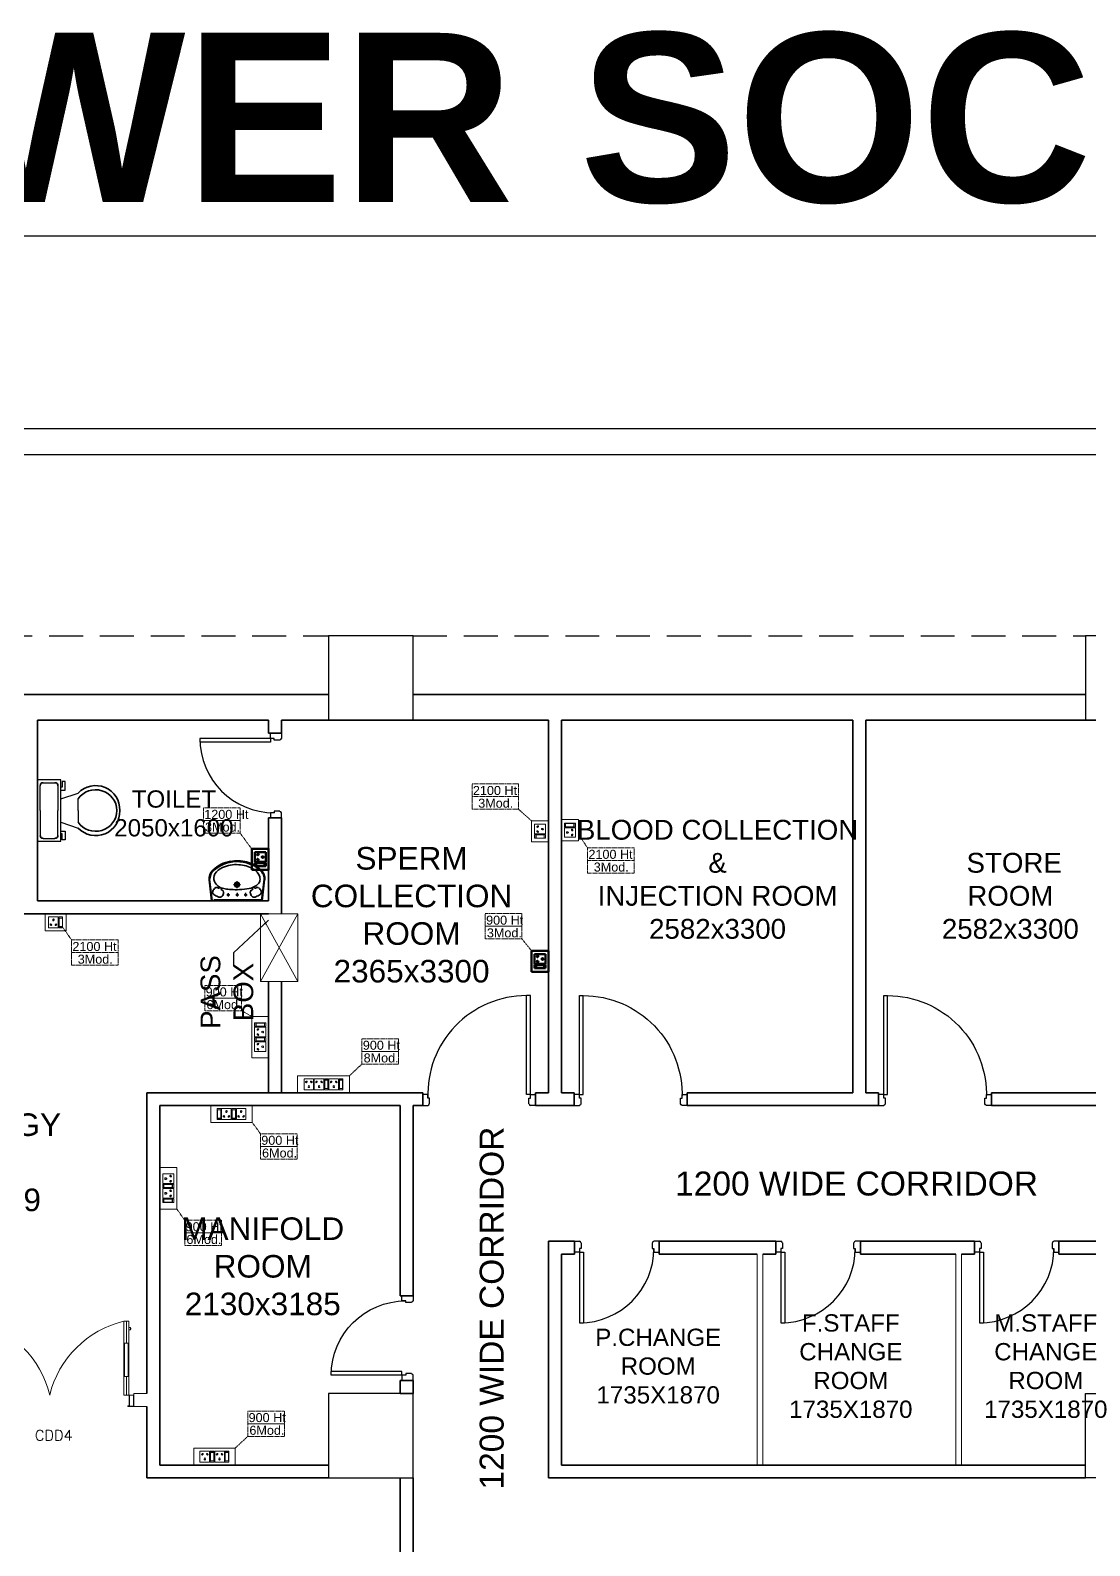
# Model space of a CAD drawing. Extents: x 3550807 to 4078732, y -628171 to -515859.
# Drawn here: x 3670375 to 3679765, y -529289 to -515859 of the extents above; entities that cross this region are included whole.
import ezdxf
from ezdxf.enums import TextEntityAlignment as Align

# ---------------------------------------------------------------- set-up
doc = ezdxf.new("R2010")
doc.units = 0
doc.header["$LTSCALE"] = 6
doc.header["$MEASUREMENT"] = 0
for name, pattern in [('1', [0]), ('DASHED2', [0.375, 0.25, -0.125]), ('HIDDEN', [0.375, 0.25, -0.125])]:
    doc.linetypes.add(name, pattern=pattern)
doc.layers.get('0').update_dxf_attribs({"linetype": 'CONTINUOUS'})
for name, color, linetype, lineweight in [('1200 Door', 144, 'CONTINUOUS', 5), ('Double Leaf Door', 4, 'CONTINUOUS', 18), ('ELE-1 NO 6-16A RAW POWER SOCKET', 1, 'CONTINUOUS', 0), ('ELE-2NOS OF 6-16 RAW POWER SOCKET', 1, 'CONTINUOUS', 20), ('ELE-3NOS 6-16A POWER SOCKET', 5, 'CONTINUOUS', 25), ('P-Wall', 36, 'CONTINUOUS', 35), ('WALL', 10, 'CONTINUOUS', 35), ('WIN', 151, 'CONTINUOUS', 9)]:
    doc.layers.add(name, color=color, linetype=linetype, lineweight=lineweight)
doc.layers.add('CFT_LOOPING', color=7, linetype='1', lineweight=0, true_color=0xd6d600)
for name, color, linetype in [('Chajja', 7, 'CONTINUOUS'), ('COL', 5, 'CONTINUOUS'), ('DIM', 7, 'CONTINUOUS'), ('DOOR', 44, 'CONTINUOUS'), ('TEXT', 5, 'CONTINUOUS'), ('TITLE', 7, 'CONTINUOUS')]:
    doc.layers.add(name, color=color, linetype=linetype)
doc.layers.add('ELE-6A AC SOCKET', color=7, linetype='CONTINUOUS', true_color=0x00ceb6)
doc.styles.add('ARIAL', font='arial.ttf')
doc.styles.add('ROMANS', font='romans.shx')
doc.styles.get("Standard").update_dxf_attribs({"font": 'SIMPLEX'})
doc.dimstyles.new('TEXT', dxfattribs={"dimscale": 0, "dimtxt": 500, "dimasz": 100, "dimexe": 75, "dimexo": 100, "dimgap": 50, "dimtad": 0, "dimdec": 0, "dimzin": 0, "dimdsep": 46, "dimtxsty": 'ARIAL', "dimblk": 'OBLIQUE', "dimcen": 0.09, "dimdle": 100, "dimclrd": 256, "dimclre": 256, "dimclrt": 6, "dimadec": 0, "dimazin": 0, "dimtfac": 1, "dimtdec": 0, "dimtofl": 0, "dimtmove": 2, "dimatfit": 3, "dimfxl": 0, "dimfrac": 2, "dimtolj": 1, "dimtzin": 0, "dimarcsym": 0})

# ---------------------------------------------------------------- blocks, each defined once
blk = doc.blocks.new('A$C19B8274B')
at = {"layer": 'DOOR', "color": 8}
for p, q in [((-45, 925), (-80, 925)), ((-80, 50), (-80, 925)), ((-45, 50), (-45, 925)), ((-45, 50), (-80, 50)), ((-955, -50), (-955, -47.5)), ((-940, -35), (-942.5, -35)), ((-60, -35), (-57.5, -35)), ((-45, -50), (-45, -47.5))]:
    blk.add_line(p, q, dxfattribs=at)
for points in [[(-940, 15), (-955, 15), (-955, 50), (-1000, 50), (-1000, -50), (-955, -50)], [(-940, -35), (-940, 15)], [(-60, 15), (-45, 15), (-45, 50), (0, 50), (0, -50), (-45, -50)], [(-60, -35), (-60, 15)]]:
    blk.add_lwpolyline(points, dxfattribs=at)
for centre, radius, start, end in [((-80, 50), 875, 90, 182.29244), ((-955, -35), 12.5, 270, 0), ((-45, -35), 12.5, 180, 270)]:
    blk.add_arc(centre, radius, start, end, dxfattribs=at)
blk = doc.blocks.new('750')
at = {"layer": 'DOOR', "color": 8}
for p, q in [((-50, 705), (-47.5, 705)), ((-35, 690), (-35, 692.5)), ((-50, 45), (-47.5, 45)), ((-35, 60), (-35, 57.5)), ((50, 45), (50, 80)), ((50, 80), (675, 80)), ((50, 45), (675, 45)), ((675, 45), (675, 80))]:
    blk.add_line(p, q, dxfattribs=at)
for points in [[(15, 690), (15, 705), (50, 705), (50, 750), (-50, 750), (-50, 705)], [(-35, 690), (15, 690)], [(15, 60), (15, 45), (50, 45), (50, 0), (-50, 0), (-50, 45)], [(-35, 60), (15, 60)]]:
    blk.add_lwpolyline(points, dxfattribs=at)
for centre, radius, start, end in [((-35, 705), 12.5, 180, 270), ((15, 45), 660, 0, 90), ((-35, 45), 12.5, 90, 180)]:
    blk.add_arc(centre, radius, start, end, dxfattribs=at)
blk = doc.blocks.new('_Oblique')
at = {"color": 0, "linetype": 'ByBlock', "lineweight": -2}
blk.add_line((-0.5, -0.5), (0.5, 0.5), dxfattribs=at)
blk = doc.blocks.new('1500x2100x100 DD')
at = {"layer": 'Double Leaf Door'}
for points in [[(49, 264), (54, 264), (54, 560), (49, 560)], [(93, 560), (88, 560), (88, 264), (93, 264)], [(1407, 560), (1412, 560), (1412, 264), (1407, 264)], [(1451, 264), (1446, 264), (1446, 560), (1451, 560)]]:
    blk.add_hatch(color=6, dxfattribs=at).paths.add_polyline_path(points)
at = {"layer": 'Double Leaf Door', "color": 8}
for p, q in [((35, 697), (35, 679)), ((49, 699), (37, 699)), ((37, 677), (49, 677)), ((49, 100), (49, 754)), ((49, 754), (93, 754)), ((49, 699), (49, 677)), ((71, 560), (71, 754)), ((93, 754), (93, 100)), ((1451, 754), (1407, 754)), ((1407, 754), (1407, 100)), ((1429, 560), (1429, 754)), ((1451, 100), (1451, 754)), ((1451, 699), (1463, 699)), ((1451, 699), (1451, 677)), ((1463, 677), (1451, 677)), ((1465, 697), (1465, 679)), ((71, 100), (71, 264)), ((1429, 100), (1429, 264)), ((5, 100), (5, 0)), ((45, 100), (5, 100)), ((5, 0), (45, 0)), ((7, 98), (7, 2)), ((43, 98), (7, 98)), ((7, 2), (45, 2)), ((43, 3), (43, 98)), ((55, 3), (43, 3)), ((45, 5), (45, 100)), ((57, 5), (45, 5)), ((45, 2), (55, 2)), ((45, 0), (57, 0)), ((93, 100), (49, 100)), ((55, 2), (55, 3)), ((57, 0), (57, 5)), ((1407, 100), (1451, 100)), ((1443, 0), (1443, 5)), ((1443, 5), (1455, 5)), ((1455, 0), (1443, 0)), ((1445, 2), (1445, 3)), ((1445, 3), (1457, 3)), ((1455, 2), (1445, 2)), ((1455, 5), (1455, 100)), ((1455, 100), (1495, 100)), ((1493, 2), (1455, 2)), ((1495, 0), (1455, 0)), ((1457, 3), (1457, 98)), ((1457, 98), (1493, 98)), ((1493, 98), (1493, 2)), ((1495, 100), (1495, 0))]:
    blk.add_line(p, q, dxfattribs=at)
at = {"layer": 'Double Leaf Door', "color": 6}
for p, q in [((93, 560), (49, 560)), ((49, 560), (49, 264)), ((54, 264), (54, 560)), ((88, 264), (88, 560)), ((93, 264), (93, 560)), ((1407, 264), (1407, 560)), ((1407, 560), (1451, 560)), ((1412, 264), (1412, 560)), ((1446, 264), (1446, 560)), ((1451, 560), (1451, 264)), ((49, 264), (93, 264)), ((1451, 264), (1407, 264))]:
    blk.add_line(p, q, dxfattribs=at)
at = {"layer": 'Double Leaf Door', "color": 6, "ltscale": 100}
for p, q in [((88, 560), (88, 264)), ((1412, 560), (1412, 264))]:
    blk.add_line(p, q, dxfattribs=at)
at = {"layer": 'Double Leaf Door', "color": 6}
for points in [[(49, 560), (49, 264), (54, 264), (54, 560), (49, 560)], [(93, 560), (93, 264), (88, 264), (88, 560), (93, 560)], [(1407, 560), (1407, 264), (1412, 264), (1412, 560), (1407, 560)], [(1451, 560), (1451, 264), (1446, 264), (1446, 560), (1451, 560)]]:
    blk.add_lwpolyline(points, dxfattribs=at)
at = {"layer": 'Double Leaf Door', "ltscale": 5000}
for points in [[(49, 560), (49, 264), (54, 264), (54, 560), (49, 560)], [(1451, 560), (1451, 264), (1446, 264), (1446, 560), (1451, 560)]]:
    blk.add_lwpolyline(points, dxfattribs=at)
at = {"layer": 'Double Leaf Door', "color": 8}
for centre, radius, start, end in [((35, 688), 3.72, 90, 270), ((37, 697), 1.98, 90, 180), ((37, 679), 1.98, 180, 270), ((-111, -108), 886, 13.5745, 76.6836), ((1611, -108), 886, 103.3164, 166.4255), ((1463, 697), 1.98, 0, 90), ((1463, 679), 1.98, 270, 0), ((1465, 688), 3.72, 270, 90)]:
    blk.add_arc(centre, radius, start, end, dxfattribs=at)
blk = doc.blocks.new('rhej')
at = {"color": 8, "lineweight": 25}
for p, q in [((310, 279), (310, -264)), ((517, 279), (310, 279)), ((517, 8), (517, 279)), ((310, 111), (155, 163)), ((272, 189), (272, 266)), ((272, 266), (298, 266)), ((310, 189), (272, 189)), ((298, 266), (298, 215)), ((298, 215), (310, 215)), ((336, 228), (336, 8)), ((466, 254), (362, 254)), ((491, 8), (491, 228)), ((155, 8), (155, 111)), ((155, 8), (155, -96)), ((336, -212), (336, 8)), ((491, 8), (491, -212)), ((517, -264), (517, 8)), ((310, -96), (155, -147)), ((272, -173), (272, -251)), ((310, -173), (272, -173)), ((272, -251), (298, -251)), ((298, -251), (298, -199)), ((298, -199), (310, -199)), ((310, -264), (517, -264)), ((466, -238), (362, -238))]:
    blk.add_line(p, q, dxfattribs=at)
at = {"color": 8, "extrusion": (0, 0, -1)}
for centre, major_axis, start_param, end_param in [((0, 16), (151, -151), 2.319632, 4.738539), ((1, 2), (-134, -134), 0.814663, 3.31238), ((359, 231), (-16.2, -16.2), 0.643501, 2.498091), ((469, 231), (16.2, -16.2), 3.785094, 5.639684), ((0, 0), (-151, -151), 4.686239, 7.105146), ((1, 13), (-134, -134), 4.541602, 7.039318), ((359, -215), (-16.2, -16.2), -0.927295, 0.927295), ((469, -215), (16.2, -16.2), 5.35589, 7.21048)]:
    blk.add_ellipse(centre, major_axis=major_axis, ratio=1, start_param=start_param, end_param=end_param, dxfattribs=at)
blk = doc.blocks.new('u46')
at = {"color": 8, "lineweight": 25}
for p, q in [((-10, 228), (175, 249)), ((-10, 220), (181, 242)), ((-1, -209), (1, 209)), ((57, 81), (29, 81)), ((62, 2), (29, 2)), ((44, 93), (44, 67)), ((44, 14), (44, -13)), ((163, 3), (102, 3)), ((133, -27), (133, 33)), ((62, -73), (29, -73)), ((44, -61), (44, -87)), ((-10, -216), (181, -238)), ((-10, -224), (175, -245))]:
    blk.add_line(p, q, dxfattribs=at)
at = {"color": 8, "extrusion": (0, 0, -1)}
for centre, major_axis, start_param, end_param in [((56, 154), (0, 34), 4.33982, 5.202657), ((65, 170), (0.3, 49.2), 3.359735, 4.09512), ((145, 128), (1, 126), -1.238036, -0.892193), ((66, 199), (0, 20.7), -1.101507, 0.481509), ((57, 163), (-0.3, 56.9), 0.324902, 0.965135), ((104, 118), (-0.2, 26.8), -1.278641, -0.487266), ((96, 136), (0, 7.39), -0.727724, 1.373337), ((208, 103), (0, 110), -1.431017, -0.436146), ((110, 167), (-6.08, 6.08), 4.867594, 6.265028), ((110, 165), (5.47, 5.47), 2.097053, 3.541809), ((90, 185), (0, 17.9), 0.880684, 2.260744), ((190, 138), (0, 70.9), -0.405199, 0.56573), ((188, 150), (0, 99.5), -0.132539, 0.848731), ((186, 148), (0.1, 94.4), -0.049658, 0.838116), ((154, 79), (0, 140), 0.557563, 1.193786), ((57, 20), (0, 275), 0.806541, 1.180915), ((50, 14), (0, 294), 0.809856, 1.41441), ((44, 81), (0.02, 6.43), 3.139035, 9.42222), ((44, 2), (0.08, 6.43), 3.12883, 9.412015), ((62, 153), (0, 31.9), 2.620328, 3.422401), ((820, -1), (0, 732), -1.56667, -1.474079), ((888, 37), (1, 801), 4.558159, 4.668067), ((387, 48), (0, 296), -1.495794, -1.328336), ((133, 3), (0, 21.6), 3.141254, 9.424439), ((133, 3), (-0.1, 15.5), 3.145308, 9.428493), ((133, 3), (0, 10.9), 3.142047372431534, 9.42523267961112), ((13, 7), (0, 298), 1.141495, 1.637774), ((35, 3), (0, 303), 1.155365, 1.952189), ((72, -2), (0, 274), 1.346594, 1.865175), ((65, -164), (0.1, 49.2), -0.960797, -0.225412), ((44, -73), (0.02, 6.43), 3.139035, 9.42222), ((62, -147), (-0.1, 31.9), -0.276767, 0.525307), ((104, -111), (0.2, 26.8), 3.628858, 4.420234), ((97, -128), (-0.03, 8.55), 1.455188, 3.796569), ((263, -74), (0, 167), 4.181112, 4.641559), ((56, -13), (0, 287), 1.808981, 2.322804), ((62, -11), (0, 247), 1.579809, 2.112792), ((124, -52), (0, 200), 1.868215, 2.281789), ((56, -148), (0, 34), 4.222121, 5.084958), ((145, -122), (0, 126), 4.027191, 4.373034), ((66, -193), (0, 20.7), 2.661884, 4.2449), ((57, -157), (0.3, 56.9), 2.176458, 2.816691), ((110, -161), (-6.08, 6.08), 4.730546, 6.12798), ((111, -159), (6.17, 6.17), 4.354779, 6.027124), ((90, -178), (0, 17.9), 0.880848, 2.260908), ((193, -126), (0, 80.1), 3.554495, 4.299548), ((181, -107), (0, 94.7), 2.890537, 3.362984), ((185, -162), (-0.1, 83.2), 2.850118, 3.264751), ((188, -160), (0, 78.1), 2.562376, 3.231693), ((163, -80), (0, 126), 2.054055, 2.802751), ((187, -138), (0, 106), 2.310552, 2.942572), ((172, -117), (0, 123), 2.127435, 2.640092)]:
    blk.add_ellipse(centre, major_axis=major_axis, ratio=1, start_param=start_param, end_param=end_param, dxfattribs=at)
blk = doc.blocks.new('6-16A RAW POWER SOCKET 3M')
at = {"layer": 'ELE-1 NO 6-16A RAW POWER SOCKET', "lineweight": 50}
for p, q in [((0, 57.9), (72.3, 57.9)), ((0, 57.9), (72.3, 57.9)), ((0, 32.7), (0, 57.9)), ((0, 57.9), (0, 32.7)), ((72.3, 32.7), (0, 32.7)), ((0, 28.5), (0, -34.8)), ((72.3, 28.5), (0, 28.5)), ((7.9, 55.8), (64.4, 55.8)), ((7.9, 34.8), (7.9, 55.8)), ((64.4, 34.8), (7.9, 34.8)), ((61.9, 55.8), (61.9, 34.8)), ((64.4, 55.8), (64.4, 34.8)), ((72.3, 57.9), (72.3, 32.7)), ((72.3, -34.8), (72.3, 28.5)), ((0, -34.8), (72.3, -34.8))]:
    blk.add_line(p, q, dxfattribs=at)
blk.add_lwpolyline([(92, 82.1), (92, -57.5), (-19.7, -57.5), (-19.7, 82.1)], close=True, dxfattribs=at)
for centre, radius, start, end in [((18.3, -3.1), 4.93, 37.15837, 322.84163), ((23.3, -3.1), 3.14, 251.40312, 108.59688), ((50.3, 14.9), 4.24, 357.48997, 264.73109), ((53.2, 11.6), 3.43, 194.90486, 67.31619), ((50.3, -21.2), 4.24, 95.26891, 2.51003), ((53.2, -17.8), 3.43, 292.68381, 165.09514)]:
    blk.add_arc(centre, radius, start, end, dxfattribs=at)
blk = doc.blocks.new('RTUH 6U')
at = {"layer": 'ELE-2NOS OF 6-16 RAW POWER SOCKET', "color": 30, "ltscale": 300}
for p, q in [((-312, -26), (-227, -26)), ((-312, -124), (-312, -26)), ((-227, -124), (-312, -124)), ((-227, -26), (-227, -124)), ((-187, -26), (-221, -26)), ((-221, -26), (-221, -124)), ((-187, -124), (-221, -124)), ((-221, -124), (-187, -124)), ((-190, -37), (-218, -37)), ((-218, -37), (-218, -113)), ((-190, -40), (-218, -40)), ((-218, -113), (-190, -113)), ((-190, -113), (-190, -37)), ((-187, -124), (-187, -26)), ((-187, -124), (-187, -26)), ((-181, -124), (-181, -26)), ((-181, -26), (-96, -26)), ((-96, -124), (-181, -124)), ((-96, -26), (-96, -124)), ((-57, -26), (-91, -26)), ((-91, -26), (-91, -124)), ((-57, -124), (-91, -124)), ((-91, -124), (-57, -124)), ((-60, -37), (-88, -37)), ((-88, -37), (-88, -113)), ((-60, -40), (-88, -40)), ((-88, -113), (-60, -113)), ((-60, -113), (-60, -37)), ((-57, -124), (-57, -26)), ((-57, -124), (-57, -26))]:
    blk.add_line(p, q, dxfattribs=at)
blk.add_lwpolyline([(0, 0), (-368, 0), (-368, -150), (0, -150)], close=True, dxfattribs=at)
for centre, radius, start, end in [((-293, -56), 5.7, 87.49, 354.7311), ((-289, -52), 4.6, 284.9049, 157.3162), ((-269, -99), 6.62, 127.1584, 52.8416), ((-269, -92), 4.22, 341.4031, 198.5969), ((-249, -52), 4.6, 22.6838, 255.0951), ((-245, -56), 5.7, 185.2689, 92.51), ((-163, -56), 5.7, 87.49, 354.7311), ((-159, -52), 4.6, 284.9049, 157.3162), ((-139, -99), 6.62, 127.1584, 52.8416), ((-139, -92), 4.22, 341.4031, 198.5969), ((-119, -52), 4.6, 22.6838, 255.0951), ((-115, -56), 5.7, 185.2689, 92.51)]:
    blk.add_arc(centre, radius, start, end, dxfattribs=at)
blk = doc.blocks.new('4SWUEH')
at = {"layer": 'ELE-1 NO 6-16A RAW POWER SOCKET', "color": 30, "lineweight": 50}
for p, q in [((-155, -26), (-121, -26)), ((-155, -124), (-155, -26)), ((-155, -124), (-155, -26)), ((-155, -124), (-121, -124)), ((-121, -124), (-155, -124)), ((-152, -37), (-124, -37)), ((-152, -113), (-152, -37)), ((-152, -40), (-124, -40)), ((-124, -113), (-152, -113)), ((-124, -37), (-124, -113)), ((-121, -26), (-121, -124)), ((-116, -26), (-116, -124)), ((-31, -26), (-116, -26)), ((-116, -124), (-31, -124)), ((-31, -124), (-31, -26))]:
    blk.add_line(p, q, dxfattribs=at)
blk.add_lwpolyline([(-187, 0), (0, 0), (0, -150), (-187, -150)], close=True, dxfattribs=at)
for centre, radius, start, end in [((-97, -56), 5.7, 87.49, 354.7311), ((-93, -52), 4.6, 284.9049, 157.3162), ((-73, -99), 6.62, 127.1584, 52.8416), ((-73, -92), 4.22, 341.4031, 198.5969), ((-53, -52), 4.6, 22.6838, 255.0951), ((-49, -56), 5.7, 185.2689, 92.51)]:
    blk.add_arc(centre, radius, start, end, dxfattribs=at)
blk = doc.blocks.new('543WYH')
at = {"layer": 'ELE-2NOS OF 6-16 RAW POWER SOCKET', "color": 30, "linetype": 'ByBlock'}
for p, q in [((-124, -57), (-124, -91)), ((-26, -57), (-124, -57)), ((-26, -57), (-124, -57)), ((-124, -91), (-26, -91)), ((-124, -96), (-26, -96)), ((-124, -181), (-124, -96)), ((-113, -60), (-113, -88)), ((-37, -60), (-113, -60)), ((-113, -88), (-37, -88)), ((-110, -60), (-110, -88)), ((-37, -88), (-37, -60)), ((-26, -57), (-26, -91)), ((-26, -91), (-26, -57)), ((-26, -96), (-26, -181)), ((-26, -181), (-124, -181)), ((-124, -187), (-124, -221)), ((-26, -187), (-124, -187)), ((-26, -187), (-124, -187)), ((-124, -221), (-26, -221)), ((-124, -312), (-124, -227)), ((-124, -227), (-26, -227)), ((-113, -190), (-113, -218)), ((-37, -190), (-113, -190)), ((-113, -218), (-37, -218)), ((-110, -190), (-110, -218)), ((-37, -218), (-37, -190)), ((-26, -187), (-26, -221)), ((-26, -221), (-26, -187)), ((-26, -227), (-26, -312)), ((-26, -312), (-124, -312)), ((-124, -402), (-124, -317)), ((-124, -317), (-26, -317)), ((-26, -402), (-124, -402)), ((-26, -317), (-26, -402))]:
    blk.add_line(p, q, dxfattribs=at)
blk.add_lwpolyline([(-150, 0), (-150, -459), (0, -459), (0, 0)], close=True, dxfattribs=at)
for centre, radius, start, end in [((-98, -119), 4.6, 112.6838, 345.0951), ((-94, -115), 5.7, 275.2689, 182.51), ((-51, -139), 6.62, 217.1584, 142.8416), ((-98, -159), 4.6, 14.9049, 247.3162), ((-98, -249), 4.6, 112.6838, 345.0951), ((-94, -163), 5.7, 177.49, 84.7311), ((-94, -245), 5.7, 275.2689, 182.51), ((-58, -139), 4.22, 71.4031, 288.5969), ((-58, -269), 4.22, 71.4031, 288.5969), ((-51, -269), 6.62, 217.1584, 142.8416), ((-98, -289), 4.6, 14.9049, 247.3162), ((-98, -340), 4.6, 112.6838, 345.0951), ((-98, -379), 4.6, 14.9049, 247.3162), ((-94, -293), 5.7, 177.49, 84.7311), ((-94, -335), 5.7, 275.2689, 182.51), ((-94, -384), 5.7, 177.49, 84.7311), ((-58, -360), 4.22, 71.4031, 288.5969), ((-51, -360), 6.62, 217.1584, 142.8416)]:
    blk.add_arc(centre, radius, start, end, dxfattribs=at)
blk = doc.blocks.new('EQ2WE')
at = {"layer": 'ELE-6A AC SOCKET', "lineweight": 0}
for p, q in [((-99, 170), (-215, 170)), ((-215, 170), (-215, 36)), ((-215, 36), (-99, 36)), ((-99, 36), (-99, 170)), ((-91, 36), (-91, 170)), ((-91, 170), (-45, 170)), ((-45, 170), (-91, 170)), ((-45, 36), (-91, 36)), ((-87, 51), (-87, 155)), ((-87, 155), (-48, 155)), ((-48, 55), (-87, 55)), ((-48, 51), (-87, 51)), ((-48, 155), (-48, 51)), ((-45, 170), (-45, 36)), ((-45, 170), (-45, 36))]:
    blk.add_line(p, q, dxfattribs=at)
blk.add_lwpolyline([(0, 0), (-257, 0), (-257, 206), (0, 206)], close=True, dxfattribs=at)
for centre, radius, start, end in [((-190, 77), 7.83, 5.2689, 272.51), ((-184, 72), 6.31, 202.6838, 75.0951), ((-157, 136), 9.08, 307.1584, 232.8416), ((-157, 127), 5.79, 161.4031, 18.5969), ((-130, 72), 6.31, 104.9049, 337.3162), ((-124, 77), 7.83, 267.49, 174.7311)]:
    blk.add_arc(centre, radius, start, end, dxfattribs=at)
blk = doc.blocks.new('1232')
at = {"layer": 'Chajja', "color": 8, "linetype": 'HIDDEN', "ltscale": 200}
for p, q in [((-22680, 16660.2), (-17505, 16660.2)), ((-16755, 16660.2), (-10795, 16660.2))]:
    blk.add_line(p, q, dxfattribs=at)
at = {"layer": 'COL', "color": 8}
for points in [[(-17505, 15910.2), (-16755, 15910.2), (-16755, 16660.2), (-17505, 16660.2)], [(-10795, 15910.2), (-10045, 15910.2), (-10045, 16660.2), (-10795, 16660.2)], [(-16755, 9195.2), (-16755, 9945.2), (-17505, 9945.2), (-17505, 9195.2)], [(-10795, 9195.2), (-10795, 9945.2), (-10045, 9945.2), (-10045, 9195.2)]]:
    blk.add_lwpolyline(points, close=True, dxfattribs=at)
at = {"layer": 'P-Wall', "color": 8, "lineweight": 0}
for p, q in [((-13705, 11180.2), (-13705, 9310.2)), ((-13655, 11180.2), (-13655, 9310.2)), ((-11945, 11180.2), (-11945, 9310.2)), ((-11895, 11180.2), (-11895, 9310.2))]:
    blk.add_line(p, q, dxfattribs=at)
at = {"layer": 'WALL', "color": 8, "linetype": 'ByBlock'}
for p, q in [((-17505, 16140.2), (-22680, 16140.2)), ((-10795, 16140.2), (-16755, 16140.2)), ((-18035, 15910.2), (-20085, 15910.2)), ((-20085, 14310.2), (-20085, 15910.2)), ((-18035, 15795.2), (-18035, 15910.2)), ((-17920, 15795.2), (-17920, 15910.2)), ((-15555, 15910.2), (-17920, 15910.2)), ((-15555, 12610.2), (-15555, 15910.2)), ((-15440, 12610.2), (-15440, 15910.2)), ((-12857.5, 15910.2), (-15440, 15910.2)), ((-12857.5, 12610.2), (-12857.5, 15910.2)), ((-10795, 15910.2), (-12742.5, 15910.2)), ((-12742.5, 12610.2), (-12742.5, 15910.2)), ((-17920, 15795.2), (-18035, 15795.2)), ((-18035, 14310.2), (-18035, 15045.2)), ((-17920, 15045.2), (-18035, 15045.2)), ((-17920, 14194.2), (-17920, 15045.2)), ((-18035, 14310.2), (-20085, 14310.2)), ((-18035, 14194.2), (-20315, 14194.2)), ((-18035, 12610.2, -101230.8), (-18035, 13594.2, -101230.8)), ((-17920, 12610.2), (-17920, 13594.2)), ((-16669.1, 12610.2), (-19115, 12610.2)), ((-19115, 9945.2), (-19115, 12610.2)), ((-16870, 12495.2), (-19000, 12495.2)), ((-19000, 9310.2), (-19000, 12495.2)), ((-16870, 10810.2), (-16870, 12495.2)), ((-16669.1, 12495.2), (-16755, 12495.2)), ((-16755, 10810.2), (-16755, 12495.2)), ((-16669.1, 12610.2), (-16669.1, 12495.2)), ((-15555, 12610.2), (-15669.1, 12610.2)), ((-15669.1, 12610.2), (-15669.1, 12495.2)), ((-15555, 12610.2), (-15669.1, 12610.2)), ((-15325.9, 12495.2), (-15669.1, 12495.2)), ((-15325.9, 12610.2), (-15440, 12610.2)), ((-15325.9, 12610.2), (-15325.9, 12495.2)), ((-12857.5, 12610.2), (-14325.9, 12610.2)), ((-14325.9, 12610.2), (-14325.9, 12495.2)), ((-12628.4, 12495.2), (-14325.9, 12495.2)), ((-12628.4, 12610.2), (-12742.5, 12610.2)), ((-12628.4, 12610.2), (-12628.4, 12495.2)), ((-10160, 12610.2), (-11628.4, 12610.2)), ((-11628.4, 12610.2), (-11628.4, 12495.2)), ((-10160, 12495.2), (-11628.4, 12495.2)), ((-15555, 9195.2), (-15555, 11295.2)), ((-15325, 11295.2), (-15555, 11295.2)), ((-15325, 11180.2), (-15325, 11295.2)), ((-13540, 11295.2), (-14575, 11295.2)), ((-14575, 11180.2), (-14575, 11295.2)), ((-13540, 11180.2), (-13540, 11295.2)), ((-11780, 11295.2), (-12790, 11295.2)), ((-12790, 11180.2), (-12790, 11295.2)), ((-11780, 11180.2), (-11780, 11295.2)), ((-10160, 11295.2), (-11030, 11295.2)), ((-11030, 11180.2), (-11030, 11295.2)), ((-15440, 9310.2), (-15440, 11180.2)), ((-15325, 11180.2), (-15440, 11180.2)), ((-13705, 11180.2), (-14575, 11180.2)), ((-13540, 11180.2), (-13655, 11180.2)), ((-11945, 11180.2), (-12790, 11180.2)), ((-11780, 11180.2), (-11895, 11180.2)), ((-10160, 11180.2), (-11030, 11180.2)), ((-16870, 10810.2), (-16755, 10810.2)), ((-16870, 9945.2), (-16870, 10060.2)), ((-16870, 10060.2), (-16755, 10060.2)), ((-16870, 9945.2), (-16755, 9945.2)), ((-16755, 10060.2), (-16755, 9945.2)), ((-19115, 9195.2), (-19115, 9830.2)), ((-17505, 9310.2), (-19000, 9310.2)), ((-15440, 9310.2), (-10795, 9310.2)), ((-17505, 9195.2), (-19115, 9195.2)), ((-16870, 7855.2), (-16870, 9195.2)), ((-16755, 7855.2), (-16755, 9195.2)), ((-15555, 9195.2), (-10795, 9195.2))]:
    blk.add_line(p, q, dxfattribs=at)
at = {"layer": 'WALL', "color": 8, "lineweight": 0}
for p, q in [((-19000, 12610.2), (-16870, 12610.2)), ((-19000, 12495.2), (-16870, 12495.2)), ((-19230, 9945.2), (-19115, 9945.2)), ((-19230, 9945.2), (-19230, 9830.2)), ((-19230, 9830.2), (-19115, 9830.2)), ((-17505, 9195.2), (-16755, 9195.2))]:
    blk.add_line(p, q, dxfattribs=at)
at = {"layer": 'WALL', "color": 8, "linetype": 'ByBlock'}
blk.add_lwpolyline([(-11307.6, 15910.2), (-7592.8, 15910.2)], dxfattribs=at)
at = {"layer": 'WIN', "color": 8, "linetype": 'Continuous'}
for p, q in [((-17775.8, 13594.2), (-18105.8, 14194.2)), ((-18105.8, 13594.2), (-17775.8, 14194.2))]:
    blk.add_line(p, q, dxfattribs=at)
blk.add_lwpolyline([(-18105.8, 13594.2), (-17775.8, 13594.2), (-17775.8, 14194.2), (-18105.8, 14194.2)], close=True, dxfattribs=at)
at = {"layer": 'DOOR', "color": 8}
for p, rotation in [((-17970, 15795.2), 180), ((-15325, 11245.2), 270), ((-13540, 11245.2), 270), ((-11780, 11245.2), 270)]:
    blk.add_blockref('750', p, dxfattribs=dict(at, rotation=rotation))
at = {"layer": 'DOOR', "color": 8, "linetype": 'Continuous'}
blk.add_blockref('A$C19B8274B', (-15669.1, 12545.2), dxfattribs=at)
at = {"layer": 'DOOR', "color": 8, "linetype": 'Continuous', "xscale": -1}
for p in [(-15325.9, 12545.2), (-12628.4, 12545.2)]:
    blk.add_blockref('A$C19B8274B', p, dxfattribs=at)
at = {"layer": 'DOOR', "color": 8, "xscale": -1}
blk.add_blockref('750', (-16805, 10060.2), dxfattribs=at)
at = {"layer": 'Double Leaf Door', "color": 8}
blk.add_blockref('1500x2100x100 DD', (-20725, 9830.2), dxfattribs=at)
at = {"layer": 'WALL', "color": 8, "linetype": 'ByBlock'}
for name, p, rotation in [('rhej', (-19567.7, 15118), 180), ('u46', (-18312.9, 14320.4), 90)]:
    blk.add_blockref(name, p, dxfattribs=dict(at, rotation=rotation))
at = {"layer": '1200 Door', "color": 8, "linetype": 'ByBlock', "style": 'ROMANS'}
blk.add_text('CDD4', height=94.18, dxfattribs=at).set_placement((-20107.2, 9526.3, -35804.4))
at = {"layer": 'DIM', "color": 8, "style": 'ARIAL'}
blk.add_text('1200 WIDE CORRIDOR', height=212.5, rotation=90, dxfattribs=at).set_placement((-15888.3, 10701), align=Align.BOTTOM_CENTER)
blk.add_text('1200 WIDE CORRIDOR', height=212.5, dxfattribs=at).set_placement((-12824, 11635), align=Align.BOTTOM_CENTER)
at = {"layer": 'DIM', "color": 8, "attachment_point": 5, "style": 'ARIAL'}
for s, insert, char_height, width in [('TOILET\\P2050x1600', (-18874.7, 15084.2), 153, 1626.956), ('BLOOD COLLECTION \\P&\\PINJECTION ROOM\\P2582x3300', (-14056, 14499.8), 175.567, 2637.717), ('SPERM COLLECTION ROOM 2365x3300', (-16768.3, 14185.7), 200, 1980.803), ('\\P STORE\\PROOM\\P2582x3300', (-11460.9, 14499.8), 175.57, 1589.812), ('ANDROLOGY\\PLAB\\P4085X4249', (-20767.6, 11991.8), 200, 1980.803), ('MANIFOLD\\PROOM\\P2130x3185', (-18087.3, 11070), 200, 1980.803), ('F.STAFF\\PCHANGE\\PROOM\\P1735X1870', (-12874.9, 10186), 153, 1198.956), ('M.STAFF\\PCHANGE\\PROOM\\P1735X1870', (-11146.7, 10186), 153, 1198.956), ('P.CHANGE\\PROOM\\P1735X1870', (-14582.3, 10186), 153, 1198.956)]:
    blk.add_mtext(s, dxfattribs=dict(at, insert=insert, char_height=char_height, width=width))
at = {"layer": 'DIM', "color": 8, "linetype": 'Continuous', "insert": (-18403.7, 13502.2, -101230.8), "char_height": 175, "width": 1149.25, "attachment_point": 5, "rotation": 90, "style": 'ARIAL'}
blk.add_mtext('PASS BOX', dxfattribs=at)
at = {"layer": 'WIN', "color": 8, "linetype": 'Continuous'}
blk.add_leader([(-18035, 14139.2, -101230.8), (-18346.5, 13850.6, -101230.8), (-18346.5, 13732.9, -101230.8)], dimstyle='TEXT', override={"dimscale": 1, "dimtxt": 200, "dimasz": 50, "dimfxl": 0.18}, dxfattribs=at)

msp = doc.modelspace()

# ---------------------------------------------------------------- linework, layer by layer
for points in [[(3703186.6, -519387.1), (3703186.6, -551398.5), (3658105.4, -551398.5), (3658105.4, -519387.1)], [(3702954.8, -519618.9), (3702954.8, -551166.7), (3658337.2, -551166.7), (3658337.2, -519618.9)]]:
    msp.add_lwpolyline(points, close=True)
at = {"layer": 'CFT_LOOPING', "color": 7, "linetype": 'DASHED2', "ltscale": 5}
for p, q in [((3674817.4, -522864.5), (3674702.9, -522762.5)), ((3672234.1, -522974.4), (3672337.4, -523112.5)), ((3675314.3, -523103.5), (3675232.4, -522986.1)), ((3670740.7, -523920.1), (3670658.8, -523802.7)), ((3674732.2, -523911.9), (3674817.4, -524015.8)), ((3672246.7, -524547.9), (3672337.4, -524597.5)), ((3673314.6, -525020.3), (3673203.2, -525123.8)), ((3672414.7, -525637.8), (3672342.8, -525538.8)), ((3671744.3, -526404), (3671672.4, -526304.9)), ((3672302.3, -528320.3), (3672190.9, -528423.8))]:
    msp.add_line(p, q, dxfattribs=at)
for points in [[(3674290.4, -522537.5), (3674702.9, -522537.5), (3674702.9, -522650), (3674290.4, -522650)], [(3674290.4, -522650), (3674702.9, -522650), (3674702.9, -522762.5), (3674290.4, -522762.5)], [(3675314.3, -523103.5), (3675726.9, -523103.5), (3675726.9, -523216), (3675314.3, -523216)], [(3675314.3, -523216), (3675726.9, -523216), (3675726.9, -523328.5), (3675314.3, -523328.5)], [(3674407.4, -523686.9), (3674732.2, -523686.9), (3674732.2, -523799.4), (3674407.4, -523799.4)], [(3674407.4, -523799.4), (3674732.2, -523799.4), (3674732.2, -523911.9), (3674407.4, -523911.9)], [(3670740.7, -523920.1), (3671153.3, -523920.1), (3671153.3, -524032.6), (3670740.7, -524032.6)], [(3670740.7, -524032.6), (3671153.3, -524032.6), (3671153.3, -524145.1), (3670740.7, -524145.1)], [(3671921.9, -524322.9), (3672246.7, -524322.9), (3672246.7, -524435.4), (3671921.9, -524435.4)], [(3671921.9, -524435.4), (3672246.7, -524435.4), (3672246.7, -524547.9), (3671921.9, -524547.9)], [(3672414.7, -525637.8), (3672739.5, -525637.8), (3672739.5, -525750.3), (3672414.7, -525750.3)], [(3672414.7, -525750.3), (3672739.5, -525750.3), (3672739.5, -525862.8), (3672414.7, -525862.8)], [(3671744.3, -526404), (3672069.1, -526404), (3672069.1, -526516.5), (3671744.3, -526516.5)], [(3671744.3, -526516.5), (3672069.1, -526516.5), (3672069.1, -526629), (3671744.3, -526629)], [(3672302.3, -528095.3), (3672627.1, -528095.3), (3672627.1, -528207.8), (3672302.3, -528207.8)], [(3672302.3, -528207.8), (3672627.1, -528207.8), (3672627.1, -528320.3), (3672302.3, -528320.3)]]:
    msp.add_lwpolyline(points, close=True, dxfattribs=at)
at = {"layer": 'CFT_LOOPING', "color": 7, "linetype": 'DASHED2', "ltscale": 5, "elevation": 0}
for points in [[(3671909.2, -522749.4), (3672234.1, -522749.4), (3672234.1, -522861.9), (3671909.2, -522861.9)], [(3671909.2, -522861.9), (3672234.1, -522861.9), (3672234.1, -522974.4), (3671909.2, -522974.4)], [(3673314.6, -524795.3), (3673639.4, -524795.3), (3673639.4, -524907.8), (3673314.6, -524907.8)], [(3673314.6, -524907.8), (3673639.4, -524907.8), (3673639.4, -525020.3), (3673314.6, -525020.3)]]:
    msp.add_lwpolyline(points, close=True, dxfattribs=at)

# ---------------------------------------------------------------- block references
at = {"linetype": 'ByBlock'}
msp.add_blockref('1232', (3690522.4, -537884), dxfattribs=at)
at = {"layer": 'ELE-1 NO 6-16A RAW POWER SOCKET', "linetype": 'ByBlock', "xscale": 1.343246120226769, "yscale": 1.343246120226769, "zscale": 1.343246120226769, "rotation": 180}
msp.add_blockref('6-16A RAW POWER SOCKET 3M', (3672461, -523189.8), dxfattribs=at)
at = {"layer": 'ELE-1 NO 6-16A RAW POWER SOCKET', "color": 3, "linetype": 'ByBlock', "rotation": 90}
msp.add_blockref('4SWUEH', (3674817.4, -524015.8), dxfattribs=at)
at = {"layer": 'ELE-2NOS OF 6-16 RAW POWER SOCKET', "color": 3, "linetype": 'ByBlock'}
for p, rotation in [((3672337.4, -524597.5, -101230.8), 89.99999999999999), ((3671974.3, -525538.8), 180), ((3671672.4, -526304.9), 270)]:
    msp.add_blockref('RTUH 6U', p, dxfattribs=dict(at, rotation=rotation))
msp.add_blockref('RTUH 6U', (3672190.9, -528423.8), dxfattribs=at)
at = {"layer": 'ELE-3NOS 6-16A POWER SOCKET', "color": 254, "linetype": 'ByBlock', "true_color": 0xdebad0, "rotation": 270}
msp.add_blockref('543WYH', (3673203.2, -525273.8), dxfattribs=at)
at = {"layer": 'ELE-6A AC SOCKET', "color": 254, "linetype": 'ByBlock', "true_color": 0xdebad0, "xscale": 0.7286145446852714, "yscale": 0.7286145446852714, "zscale": 0.7286145446852714}
for p, rotation in [((3674817.4, -523052), 270), ((3675232.4, -522853.6), 90)]:
    msp.add_blockref('EQ2WE', p, dxfattribs=dict(at, rotation=rotation))
msp.add_blockref('EQ2WE', (3670694.1, -523839.8), dxfattribs=at)

# ---------------------------------------------------------------- texts
at = {"layer": 'TEXT', "color": 7, "char_height": 80, "attachment_point": 1}
for s, insert, width in [('\\A1;{\\fArial|b0|i0|c0|p34;2100 Ht}', (3674297.8, -522555.6), 8957.987), ('\\A1;{\\fArial|b0|i0|c0|p34;3Mod.}', (3674344.9, -522668.1), 352.575), ('\\A1;{\\fArial|b0|i0|c0|p34;1200 Ht\\P}', (3671916.7, -522767.4), 8957.987), ('\\A1;{\\fArial|b0|i0|c0|p34;3Mod.\\P}', (3671923.7, -522879.9), 352.575), ('\\A1;{\\fArial|b0|i0|c0|p34;2100 Ht}', (3675321.8, -523121.6), 8957.987), ('\\A1;{\\fArial|b0|i0|c0|p34;3Mod.}', (3675368.9, -523234.1), 352.575), ('\\A1;{\\fArial|b0|i0|c0|p34;900 Ht\\P}', (3674414.8, -523705), 8957.987), ('\\A1;{\\fArial|b0|i0|c0|p34;3Mod.\\P}', (3674421.8, -523817.5), 352.575), ('\\A1;{\\fArial|b0|i0|c0|p34;2100 Ht}', (3670748.1, -523938.2), 8957.987), ('\\A1;{\\fArial|b0|i0|c0|p34;3Mod.}', (3670795.2, -524050.7), 352.575), ('\\A1;{\\fArial|b0|i0|c0|p34;900 Ht\\P}', (3671929.3, -524340.9), 8957.987), ('\\A1;{\\fArial|b0|i0|c0|p34;6Mod.\\P}', (3671936.4, -524453.4), 352.575), ('\\A1;{\\fArial|b0|i0|c0|p34;900 Ht\\P}', (3673322.1, -524813.4), 8957.987), ('\\A1;{\\fArial|b0|i0|c0|p34;8Mod.\\P}', (3673329.1, -524925.9), 352.575), ('\\A1;{\\fArial|b0|i0|c0|p34;900 Ht\\P}', (3672422.1, -525655.9), 8957.987), ('\\A1;{\\fArial|b0|i0|c0|p34;6Mod.\\P}', (3672429.1, -525768.4), 352.575), ('\\A1;{\\fArial|b0|i0|c0|p34;900 Ht\\P}', (3671751.7, -526422), 8957.987), ('\\A1;{\\fArial|b0|i0|c0|p34;6Mod.\\P}', (3671758.7, -526534.5), 352.575), ('\\A1;{\\fArial|b0|i0|c0|p34;900 Ht\\P}', (3672309.7, -528113.4), 8957.987), ('\\A1;{\\fArial|b0|i0|c0|p34;6Mod.\\P}', (3672316.8, -528225.9), 352.575)]:
    msp.add_mtext(s, dxfattribs=dict(at, insert=insert, width=width))
at = {"layer": 'TITLE', "color": 6, "insert": (3679956.3, -515880.9), "char_height": 1500, "width": 36564.74, "attachment_point": 2, "style": 'ARIAL'}
msp.add_mtext('{\\L\\fArial|b1|i0|c0|p34;POWER SOCKET LAYOUT}', dxfattribs=at)

doc.saveas('drawing.dxf')
